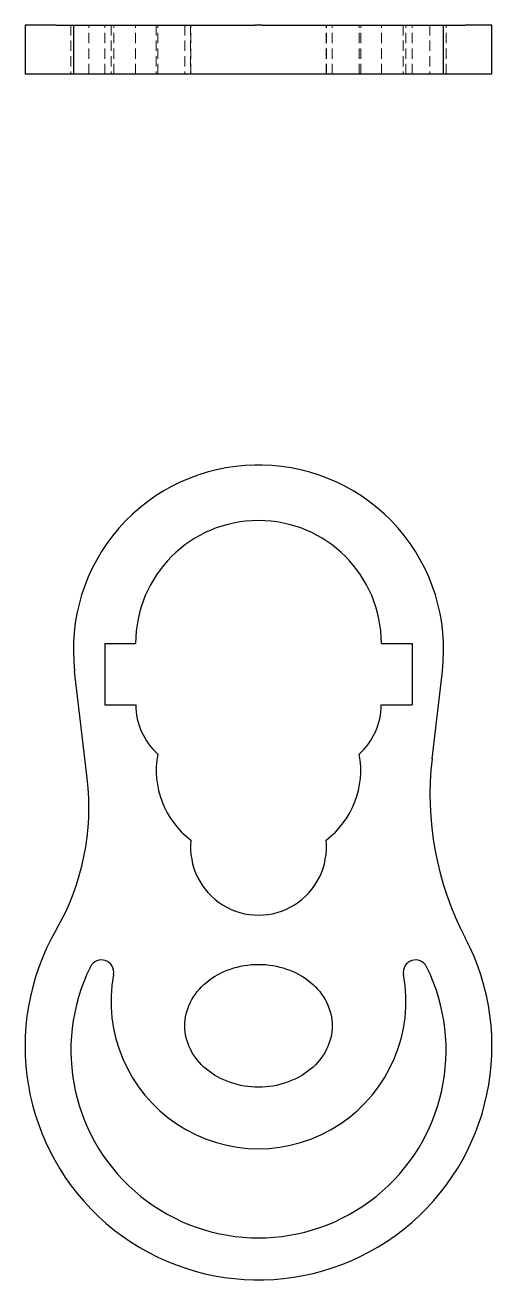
# Model space of a CAD drawing. Header units: millimetres. Extents: x 54 to 226, y 7 to 161.
# Drawn here: x 54.3 to 111.7, y 7 to 161 of the extents above.
import ezdxf

# ---------------------------------------------------------------- set-up
doc = ezdxf.new("R2010")
doc.units = ezdxf.units.MM
doc.linetypes.add('HIDDEN', pattern=[1.905, 1.27, -0.635])

msp = doc.modelspace()

# ---------------------------------------------------------------- linework, layer by layer
at = {"color": 7, "linetype": 'Continuous', "lineweight": 25}
for p, q in [((54.33, 161.02), (54.33, 154.98)), ((58.15, 161.02), (54.33, 161.02)), ((58.15, 161.02), (60.26, 161.02)), ((60.26, 161.02), (60.26, 154.98)), ((60.26, 161.02), (82.55, 161.02)), ((83.45, 161.02), (82.55, 161.02)), ((83.45, 161.02), (105.74, 161.02)), ((105.74, 154.98), (105.74, 161.02)), ((105.74, 161.02), (108.38, 161.02)), ((111.67, 161.02), (108.38, 161.02)), ((111.67, 154.98), (111.67, 161.02)), ((58.15, 154.98), (54.33, 154.98)), ((60.26, 154.98), (58.15, 154.98)), ((82.55, 154.98), (60.26, 154.98)), ((83.45, 154.98), (82.55, 154.98)), ((105.74, 154.98), (83.45, 154.98)), ((108.38, 154.98), (105.74, 154.98)), ((111.67, 154.98), (108.38, 154.98)), ((64.14, 85.12), (64.14, 77.58)), ((64.14, 85.12), (67.91, 85.12)), ((98.09, 85.12), (101.86, 85.12)), ((101.86, 85.12), (101.86, 77.58)), ((61.97, 68.57), (60.41, 81.71)), ((104.32, 70.97), (105.59, 81.71)), ((64.14, 77.58), (67.91, 77.58)), ((98.09, 77.58), (101.86, 77.58))]:
    msp.add_line(p, q, dxfattribs=at)
at = {"color": 7, "linetype": 'HIDDEN', "lineweight": 18}
for p, q in [((59.96, 161.02), (59.96, 154.98)), ((62.17, 154.98), (62.17, 161.02)), ((64.14, 154.98), (64.14, 161.02)), ((64.89, 161.02), (64.89, 154.98)), ((65.22, 154.98), (65.22, 161.02)), ((67.91, 154.98), (67.91, 161.02)), ((70.45, 161.02), (70.45, 154.98)), ((70.63, 154.98), (70.63, 161.02)), ((73.95, 161.02), (73.95, 154.98)), ((74.66, 161.02), (74.66, 154.98)), ((74.7, 154.98), (74.7, 161.02)), ((91.3, 154.98), (91.3, 161.02)), ((91.34, 154.98), (91.34, 161.02)), ((92.05, 154.98), (92.05, 161.02)), ((95.37, 154.98), (95.37, 161.02)), ((95.55, 154.98), (95.55, 161.02)), ((98.09, 154.98), (98.09, 161.02)), ((100.78, 161.02), (100.78, 154.98)), ((101.11, 154.98), (101.11, 161.02)), ((101.86, 154.98), (101.86, 161.02)), ((104.06, 161.02), (104.06, 154.98)), ((106.04, 154.98), (106.04, 161.02))]:
    msp.add_line(p, q, dxfattribs=at)
at = {"color": 7, "linetype": 'Continuous', "lineweight": 25}
for centre, radius, start, end in [((82.89, 84.37), 22.63, 90.8561, 186.7452), ((83, 76.94), 30.06, 89.1439, 90.8561), ((83.11, 84.37), 22.63, 353.2548, 89.1439), ((83, 85.12), 15.09, 0, 180), ((75.97, 77.58), 8.05, 180, 228.5371), ((90.03, 77.58), 8.05, 311.4629, 0), ((81.21, 69.55), 10.77, 169.3541, 232.7817), ((84.79, 69.55), 10.77, 307.2183, 10.6459), ((141.78, 66.54), 37.72, 173.2548, 207.7066), ((32, 65.02), 30.18, 330.0778, 6.7452), ((83, 60.11), 8.34, 174.0602, 5.9398), ((83, 35.67), 28.67, 150.0778, 27.7066), ((63.71, 44.76), 1.51, 349.5824, 153.6469), ((102.29, 44.76), 1.51, 26.3531, 190.4176), ((83, 35.2), 23.04, 153.6469, 26.3531), ((83, 41.21), 18.11, 169.5824, 10.4176)]:
    msp.add_arc(centre, radius, start, end, dxfattribs=at)
msp.add_open_spline([(92.05, 38.19), (92.05, 40.16), (90.09, 44.1), (83, 46.55), (75.91, 44.1), (72.97, 38.19), (75.91, 32.28), (83, 29.83), (90.09, 32.28), (92.05, 36.22), (92.05, 38.19)], degree=3, dxfattribs=at)

doc.saveas('drawing.dxf')
